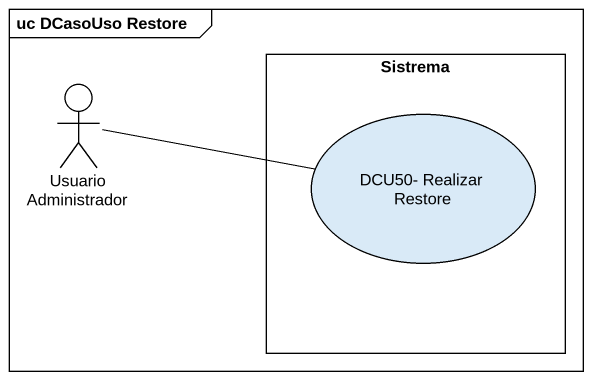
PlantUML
@startuml
mainframe uc DCasoUso Restore
actor "Usuario Administrador" as Usuario_Administrador
rectangle Sistrema {
  usecase "DCU50- Realizar Restore" as DCU50_Realizar_Restore
}
Usuario_Administrador -right- DCU50_Realizar_Restore
@enduml
